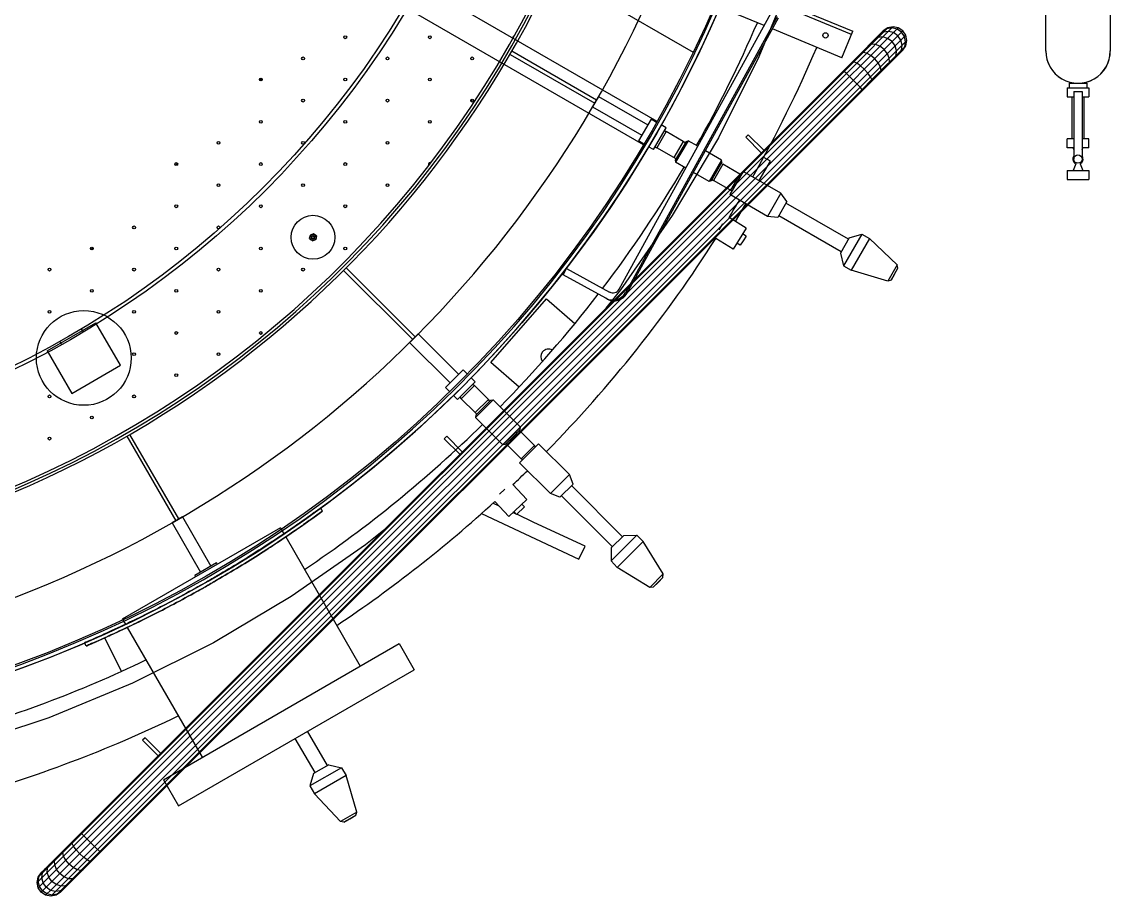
# Model space of a CAD drawing. Header units: metres. Extents: x 0 to 63075, y 0 to 44550.
# Drawn here: x 51499.6 to 51789.7, y 38655.1 to 38888.3 of the extents above; entities that cross this region are included whole.
import ezdxf

# ---------------------------------------------------------------- set-up
doc = ezdxf.new("R2010")
doc.units = ezdxf.units.M
doc.header["$LTSCALE"] = 75
for name, color, linetype in [('GSB', 7, 'Continuous'), ('ML6', 1, 'Continuous'), ('SL1', 8, 'Continuous')]:
    doc.layers.add(name, color=color, linetype=linetype)

# ---------------------------------------------------------------- blocks, each defined once
blk = doc.blocks.new('A$C6bae614f')
at = {"layer": 'SL1'}
for p, q in [((359040.2, 35221.7), (359040.1, 33730.3)), ((358925.8, 33730.3), (358925.8, 34502.7)), ((357878.9, 33971.4), (358299.7, 33728.4)), ((358478.2, 33868.5), (358416.7, 33720.1)), ((358235.7, 33605.5), (357816.4, 33847.6)), ((358440.1, 33824.8), (358583.2, 33765.5)), ((358580.8, 33759.7), (358452, 33813)), ((358211.6, 33563.7), (357792.3, 33805.8)), ((358168.4, 33307.5), (358437.8, 33797.1)), ((358449, 33790.9), (358179.5, 33301.4)), ((358181.9, 33300.1), (358451.4, 33789.6)), ((358426, 33775.6), (358346.7, 33808.5)), ((358585.2, 33711.4), (358645.4, 33771.5)), ((358590.2, 33708.9), (358652.6, 33771.3)), ((358596.7, 33704.2), (358664, 33771.5)), ((358645.4, 33771.5), (358637.4, 33766.3)), ((358652.6, 33771.3), (358643.4, 33769.6)), ((358654.7, 33773.4), (358645.4, 33771.5)), ((358652.6, 33771.3), (358654.7, 33773.4)), ((358661.9, 33769.4), (358652.6, 33771.3)), ((358664, 33771.5), (358654.7, 33773.4)), ((358671.9, 33766.2), (358664, 33771.5)), ((358563.8, 33718.6), (358440.5, 33769.7)), ((358563.8, 33718.6), (358583.2, 33765.5)), ((358582.5, 33711.3), (358637.4, 33766.3)), ((358603.5, 33697.9), (358669.7, 33764)), ((358675.1, 33756.2), (358609.9, 33691)), ((358628.5, 33754.7), (358622, 33750.8)), ((358636.6, 33755.3), (358628.5, 33754.7)), ((358637.7, 33763.9), (358630.4, 33759.2)), ((358643.4, 33769.6), (358635.7, 33764.5)), ((358645.1, 33752.6), (358636.6, 33755.3)), ((358646.5, 33765.2), (358637.7, 33763.9)), ((358652.8, 33747.1), (358645.1, 33752.6)), ((358655.4, 33763), (358646.5, 33765.2)), ((358663.2, 33757.5), (358655.4, 33763)), ((358669.7, 33764), (358661.9, 33769.4)), ((358668.6, 33749.8), (358663.2, 33757.5)), ((358669.7, 33764), (358671.9, 33766.2)), ((358675.1, 33756.2), (358669.7, 33764)), ((358677.2, 33758.3), (358671.9, 33766.2)), ((358675.1, 33756.2), (358677.2, 33758.3)), ((358677, 33746.9), (358675.1, 33756.2)), ((358679.1, 33749), (358677.2, 33758.3)), ((358616.2, 33742.4), (358610.8, 33739.6)), ((358623.5, 33742.2), (358616.2, 33742.4)), ((358617.1, 33679.6), (358675.3, 33737.7)), ((358631.4, 33738.9), (358623.5, 33742.2)), ((358638.8, 33733.1), (358631.4, 33738.9)), ((358644.6, 33725.7), (358638.8, 33733.1)), ((358658.3, 33739.4), (358652.8, 33747.1)), ((358661, 33730.9), (358658.3, 33739.4)), ((358661, 33730.9), (358670.9, 33740.8)), ((358664.9, 33724.7), (358669.6, 33732)), ((358670.9, 33740.8), (358668.6, 33749.8)), ((358669.6, 33732), (358670.9, 33740.8)), ((358670.2, 33730), (358675.3, 33737.7)), ((358670.2, 33730), (358671.9, 33731.7)), ((358670.9, 33740.8), (358679.1, 33749)), ((358671.9, 33731.7), (358677.2, 33739.7)), ((358675.3, 33737.7), (358677, 33746.9)), ((358675.3, 33737.7), (358677.2, 33739.7)), ((358677.2, 33739.7), (358679.1, 33749)), ((357974.9, 33724.5), (358125.2, 33637.8)), ((358128.4, 33643.3), (357978.1, 33730)), ((358416.7, 33720.1), (358344.8, 33576.5)), ((358601.6, 33727.8), (358597.4, 33726.2)), ((358607.7, 33726.5), (358601.6, 33727.8)), ((358615, 33722.5), (358607.7, 33726.5)), ((358614.6, 33684.5), (358661, 33730.9)), ((358622.1, 33716.5), (358615, 33722.5)), ((358617, 33676.8), (358670.2, 33730)), ((358628.2, 33709.3), (358622.1, 33716.5)), ((358647.9, 33717.8), (358644.6, 33725.7)), ((358648.1, 33710.6), (358647.9, 33717.8)), ((358656.5, 33716.3), (358660.4, 33722.8)), ((358660.4, 33722.8), (358661, 33730.9)), ((358568, 33694.2), (357137.3, 32263.6)), ((357144.3, 32273.3), (358566.7, 33695.5)), ((358582.5, 33711.3), (358566.7, 33695.5)), ((358568, 33694.2), (358566.7, 33695.5)), ((358585.2, 33711.4), (358568, 33694.2)), ((358571.8, 33690.5), (358568, 33694.2)), ((358590.2, 33708.9), (358571.8, 33690.5)), ((358596.7, 33704.2), (358577.4, 33684.9)), ((358585.2, 33711.4), (358582.5, 33711.3)), ((358603.5, 33697.9), (358584, 33678.3)), ((358590.2, 33708.9), (358585.2, 33711.4)), ((358596.7, 33704.2), (358590.2, 33708.9)), ((358603.5, 33697.9), (358596.7, 33704.2)), ((358609.9, 33691), (358603.5, 33697.9)), ((358632.1, 33702.1), (358628.2, 33709.3)), ((358631.9, 33691.7), (358633.5, 33695.9)), ((358633.5, 33695.9), (358632.1, 33702.1)), ((358645.3, 33705.1), (358648.1, 33710.6)), ((357139.4, 32247.1), (358577.4, 33684.9)), ((358584, 33678.3), (357142.6, 32237)), ((357143.6, 32262.4), (358571.8, 33690.5)), ((357531.2, 33677.7), (357534.6, 33681.2)), ((358596.2, 33666.1), (358571.8, 33690.5)), ((358609.9, 33691), (358590.6, 33671.7)), ((358614.6, 33684.5), (358596.2, 33666.1)), ((358617.1, 33679.6), (358599.9, 33662.3)), ((358601.2, 33661), (358617, 33676.8)), ((358614.6, 33684.5), (358609.9, 33691)), ((358617.1, 33679.6), (358614.6, 33684.5)), ((358617, 33676.8), (358617.1, 33679.6)), ((358590.6, 33671.7), (357159.1, 32240.3)), ((358596.2, 33666.1), (357159.8, 32229.8)), ((358599.9, 33662.3), (357169.2, 32231.7)), ((357178.8, 32238.7), (358601.2, 33661)), ((358599.9, 33662.3), (358596.2, 33666.1)), ((358601.2, 33661), (358599.9, 33662.3)), ((358963.9, 33665.1), (359002, 33665.1)), ((358963.9, 33665.1), (358963.9, 33649.2)), ((358967.1, 33673.1), (358998.8, 33673.1)), ((358967.1, 33673.1), (358967.1, 33665.1)), ((358975.4, 33658.6), (358975.4, 33538.6)), ((358975.4, 33658.6), (358990.4, 33658.6)), ((358990.4, 33658.6), (358990.4, 33538.6)), ((358998.8, 33673.1), (358998.8, 33665.1)), ((359002, 33665.1), (359002, 33649.2)), ((358131.8, 33649.9), (358121.2, 33631.5)), ((358131.8, 33649.9), (358219.6, 33599.3)), ((358963.9, 33649.2), (358975.4, 33649.2)), ((358972.3, 33574.6), (358972.3, 33649.2)), ((358990.4, 33649.2), (359002, 33649.2)), ((358993.6, 33574.6), (358993.6, 33649.2)), ((358121.2, 33631.5), (358208.9, 33580.8)), ((358225.4, 33609.3), (358203.1, 33570.7)), ((358234.8, 33603.8), (358225.4, 33609.3)), ((358234.8, 33603.8), (358225.4, 33609.3)), ((358251.8, 33594), (358243, 33599.1)), ((358251.8, 33594), (358243, 33599.1)), ((358229.5, 33555.5), (358251.8, 33594)), ((358252, 33587.5), (358235.3, 33558.6)), ((358248.9, 33589.1), (358252, 33587.5)), ((358282.3, 33570), (358252, 33587.5)), ((358397.7, 33581.8), (358393.2, 33577.3)), ((358393.2, 33577.3), (358420.8, 33549.6)), ((358425.3, 33554.1), (358397.7, 33581.8)), ((358212.5, 33565.3), (358203.1, 33570.7)), ((358212.5, 33565.3), (358203.1, 33570.7)), ((358229.5, 33555.5), (358220.8, 33560.6)), ((358229.5, 33555.5), (358220.8, 33560.6)), ((358232.4, 33560.4), (358235.3, 33558.6)), ((358265.6, 33541.1), (358235.3, 33558.6)), ((358344.8, 33576.5), (358262.9, 33438.3)), ((358282.3, 33570), (358265.6, 33541.1)), ((358287.2, 33569.9), (358268.1, 33536.9)), ((358290.8, 33571.2), (358268.8, 33533.1)), ((358285.9, 33567.7), (358282.3, 33570)), ((358287.2, 33569.9), (358290.8, 33571.2)), ((358308, 33561.3), (358290.8, 33571.2)), ((358975.4, 33574.6), (358963.9, 33574.6)), ((358963.9, 33558.8), (358963.9, 33574.6)), ((358975.4, 33558.8), (358963.9, 33558.8)), ((358975.4, 33555.7), (358974.1, 33558.8)), ((359002, 33574.6), (358990.4, 33574.6)), ((359002, 33558.8), (358990.4, 33558.8)), ((358990.4, 33555.7), (358991.8, 33558.8)), ((359002, 33558.8), (359002, 33574.6)), ((358269.4, 33539.1), (358265.6, 33541.1)), ((358350.3, 33536.9), (358321.5, 33553.5)), ((358436.9, 33534.8), (358425.1, 33541.6)), ((357381.2, 33527.7), (357384.6, 33531.2)), ((358268.1, 33536.9), (358268.8, 33533.1)), ((358286.8, 33522.7), (358268.8, 33533.1)), ((358350.3, 33536.9), (358328.3, 33498.8)), ((358350.9, 33533.1), (358331.9, 33500.1)), ((358352.4, 33529.5), (358335.7, 33500.6)), ((358349.7, 33530.9), (358352.4, 33529.5)), ((358350.9, 33533.1), (358350.3, 33536.9)), ((358382.7, 33512), (358352.4, 33529.5)), ((358417.1, 33500.4), (358436.9, 33534.8)), ((358979.3, 33530.4), (358974.1, 33518.5)), ((358986.6, 33530.4), (358991.8, 33518.5)), ((358328.3, 33498.8), (358300.2, 33515)), ((358331.9, 33500.1), (358328.3, 33498.8)), ((358333.2, 33502.3), (358335.7, 33500.6)), ((358366, 33483.1), (358335.7, 33500.6)), ((358388.8, 33516.8), (358365, 33475.4)), ((358382.7, 33512), (358366, 33483.1)), ((358385.1, 33510.4), (358382.7, 33512)), ((358455.7, 33478.1), (358388.8, 33516.8)), ((358963.9, 33518.5), (359002, 33518.5)), ((358963.9, 33518.5), (358963.9, 33502.6)), ((358963.9, 33502.6), (359002, 33502.6)), ((359002, 33518.5), (359002, 33502.6)), ((358368.6, 33481.8), (358366, 33483.1)), ((358431.9, 33436.8), (358365, 33475.4)), ((358455.7, 33478.1), (358431.9, 33436.8)), ((358466.4, 33463.3), (358450.1, 33435)), ((358466.4, 33463.3), (358455.7, 33478.1)), ((358375.2, 33427.8), (358393.3, 33459.1)), ((358575.5, 33396.1), (358464.6, 33460.1)), ((358262.9, 33438.3), (358171.2, 33306.4)), ((358351.8, 33423.5), (358345.2, 33412.8)), ((358394.2, 33416.1), (358363.6, 33435)), ((358450.1, 33435), (358431.9, 33436.8)), ((358562.8, 33374.1), (358451.9, 33438.1)), ((357620.1, 33403.6), (357619.6, 33400.4)), ((357623.1, 33404.8), (357620.1, 33403.6)), ((357626, 33406), (357623.1, 33404.8)), ((357631.1, 33402.1), (357626, 33406)), ((358394.2, 33416.1), (358371.1, 33378.7)), ((358393.7, 33402), (358387.7, 33405.6)), ((358599.1, 33405), (358566.9, 33349.2)), ((358577, 33398.5), (358599.1, 33405)), ((358599.1, 33405), (358612.9, 33397.3)), ((357619.2, 33397.3), (357619.6, 33400.4)), ((357619.2, 33397.3), (357621.7, 33395.3)), ((357624.3, 33393.3), (357621.7, 33395.3)), ((357624.3, 33393.3), (357630.2, 33395.7)), ((357630.2, 33395.7), (357627.2, 33394.5)), ((357631.1, 33402.1), (357630.2, 33395.7)), ((357631.1, 33402.1), (357630.6, 33398.9)), ((358371.1, 33378.7), (358340.3, 33397.7)), ((358383.5, 33385.5), (358377.6, 33389.2)), ((358388.6, 33393.7), (358383.5, 33385.5)), ((358393.7, 33402), (358388.6, 33393.7)), ((358577, 33398.5), (358561.4, 33371.6)), ((358612.9, 33397.3), (358580.5, 33341.1)), ((358662.2, 33350.8), (358612.9, 33397.3)), ((357231.2, 33377.7), (357234.6, 33381.2)), ((358561.4, 33371.6), (358566.9, 33349.2)), ((357806.6, 33222.7), (357684, 33345.3)), ((358566.9, 33349.2), (358580.5, 33341.1)), ((358662.2, 33350.8), (358645.4, 33321.7)), ((358663.3, 33344.7), (358662.2, 33350.8)), ((357679.5, 33340.9), (357802.1, 33218.2)), ((358068.9, 33333.3), (358075, 33344.4)), ((358145, 33291.4), (358068.9, 33333.3)), ((358075, 33344.4), (358151.1, 33302.5)), ((358645.4, 33321.7), (358580.5, 33341.1)), ((358651.2, 33323.8), (358663.3, 33344.7)), ((358657.5, 33334.1), (358651.2, 33323.8)), ((358657.5, 33334.1), (358663.3, 33344.7)), ((358171.2, 33306.4), (358145.1, 33273.9)), ((358651.2, 33323.8), (358645.4, 33321.7)), ((357940.8, 33177.5), (358039.7, 33290.3)), ((358039.7, 33290.3), (358089.8, 33246.4)), ((358147.5, 33290), (358145, 33291.4)), ((357153.3, 33198.1), (357239.9, 33248.1)), ((357217.6, 33231.7), (357214.4, 33237.2)), ((357283.6, 33172.5), (357239.9, 33248.1)), ((357175.5, 33214.7), (357178.6, 33209.2)), ((357804.2, 33220.6), (357796.6, 33213.1)), ((357796.6, 33213.1), (357868.3, 33141.4)), ((357811.7, 33228.2), (357804.2, 33220.6)), ((357811.7, 33228.2), (357883.4, 33156.5)), ((357153.3, 33198.1), (357197, 33122.5)), ((357197, 33122.5), (357283.6, 33172.5)), ((357990.8, 33133.6), (357940.8, 33177.5)), ((357891.5, 33164.7), (357860.1, 33133.3)), ((357899.2, 33157), (357891.5, 33164.7)), ((357899.2, 33157), (357891.5, 33164.7)), ((357867.8, 33125.6), (357860.1, 33133.3)), ((357867.8, 33125.6), (357860.1, 33133.3)), ((357881.6, 33111.7), (357913.1, 33143.2)), ((357911.7, 33136.8), (357888, 33113.1)), ((357913.1, 33143.2), (357906, 33150.3)), ((357913.1, 33143.2), (357906, 33150.3)), ((357909.1, 33139.1), (357911.7, 33136.8)), ((357936.4, 33112), (357911.7, 33136.8)), ((357881.6, 33111.7), (357874.5, 33118.8)), ((357881.6, 33111.7), (357874.5, 33118.8)), ((357885.7, 33115.7), (357888, 33113.1)), ((357912.8, 33088.4), (357888, 33113.1)), ((357936.4, 33112), (357912.8, 33088.4)), ((357944.9, 33111), (357913.8, 33079.9)), ((357941, 33110.7), (357914.1, 33083.8)), ((357939.2, 33108.9), (357936.4, 33112)), ((357941, 33110.7), (357944.9, 33111)), ((357993.5, 33062.4), (357944.9, 33111)), ((357915.9, 33085.6), (357912.8, 33088.4)), ((357914.1, 33083.8), (357913.8, 33079.9)), ((357962.3, 33031.3), (357913.8, 33079.9)), ((357993.5, 33062.4), (357977.9, 33046.9)), ((357993.1, 33058.6), (357979.7, 33045.1)), ((357991.3, 33056.8), (357993.6, 33054.8)), ((357993.1, 33058.6), (357993.5, 33062.4)), ((357294.8, 33046.7), (357381.5, 32896.5)), ((357387, 32899.7), (357300.3, 33049.9)), ((357862.4, 33046.5), (357857.9, 33042)), ((357857.9, 33042), (357885.5, 33014.4)), ((357890, 33018.9), (357862.4, 33046.5)), ((357977.9, 33046.9), (357962.3, 33031.3)), ((357979.7, 33045.1), (357966.2, 33031.7)), ((357993.6, 33054.8), (357970, 33031.2)), ((358018.3, 33030.1), (357993.6, 33054.8)), ((357966.2, 33031.7), (357962.3, 33031.3)), ((357968, 33033.5), (357970, 33031.2)), ((357994.7, 33006.5), (357970, 33031.2)), ((358025.5, 33033.1), (357991.7, 32999.3)), ((358018.3, 33030.1), (357994.7, 33006.5)), ((358020.3, 33027.8), (358018.3, 33030.1)), ((358080.1, 32978.4), (358025.5, 33033.1)), ((358046.4, 32944.7), (357991.7, 32999.3)), ((357996.9, 33004.5), (357994.7, 33006.5)), ((358080.1, 32978.4), (358046.4, 32944.7)), ((358086.6, 32961.3), (358080.1, 32978.4)), ((358004.6, 32934.4), (357980, 32960.6)), ((358086.6, 32961.3), (358063.5, 32938.2)), ((358174.6, 32868.1), (358084, 32958.8)), ((357965.6, 32952.6), (357956.4, 32943.9)), ((358063.5, 32938.2), (358046.4, 32944.7)), ((358156.6, 32850.2), (358066, 32940.8)), ((357955.5, 32922.4), (357944.5, 32927.5)), ((357972.6, 32904.3), (357947.8, 32930.6)), ((358004.6, 32934.4), (357972.6, 32904.3)), ((358000.5, 32920.9), (357986.4, 32907.6)), ((358000.5, 32920.9), (357995.7, 32926)), ((357393.3, 32903.7), (357374.9, 32893)), ((357393.3, 32903.7), (357444, 32815.9)), ((357642, 32913.6), (357638.8, 32919.1)), ((357924, 32909.1), (358097.2, 32828.3)), ((357985.7, 32908.3), (357979.8, 32911.1)), ((357986.4, 32907.6), (357981.6, 32912.7)), ((358017.3, 32893.6), (357986.7, 32907.9)), ((357567.3, 32884), (357286.7, 32722)), ((357374.9, 32893), (357425.5, 32805.3)), ((357567.3, 32884), (357573.5, 32873.2)), ((358107.9, 32851.3), (358017.3, 32893.6)), ((357576.7, 32867.7), (357709, 32638.5)), ((357750.9, 32879.7), (357718.4, 32853.6)), ((358199.7, 32870.7), (358154.1, 32825.1)), ((358176.6, 32870.2), (358154.6, 32848.2)), ((358176.6, 32870.2), (358199.7, 32870.7)), ((358199.7, 32870.7), (358211, 32859.6)), ((357718.4, 32853.6), (357586.5, 32762)), ((358097.2, 32828.3), (358107.9, 32851.3)), ((358154.6, 32848.2), (358154.1, 32825.1)), ((358211, 32859.6), (358165.1, 32813.7)), ((358246.6, 32802), (358211, 32859.6)), ((358154.1, 32825.1), (358165.1, 32813.7)), ((357454, 32821.7), (357415.5, 32799.5)), ((357455.4, 32819.4), (357454, 32821.7)), ((357455.4, 32819.4), (357454, 32821.7)), ((358222.8, 32778.2), (358165.1, 32813.7)), ((357416.9, 32797.1), (357415.5, 32799.5)), ((357416.9, 32797.1), (357415.5, 32799.5)), ((358246.6, 32802), (358222.8, 32778.2)), ((358229, 32778.7), (358246.1, 32795.8)), ((358237.7, 32787), (358229, 32778.7)), ((358237.7, 32787), (358246.1, 32795.8)), ((358246.1, 32795.8), (358246.6, 32802)), ((358229, 32778.7), (358222.8, 32778.2)), ((357586.5, 32762), (357448.3, 32680)), ((357286.7, 32722), (357292.1, 32712.6)), ((357285.3, 32629.1), (357255.9, 32688.9)), ((357255.9, 32688.9), (357255.9, 32688.9)), ((357295.3, 32707.1), (357428.4, 32476.5)), ((357222.5, 32674.2), (357219.3, 32679.7)), ((357448.3, 32680), (357304.7, 32608.1)), ((357359.5, 32436.8), (357777.8, 32678.3)), ((357777.8, 32678.3), (357804.5, 32632)), ((357386.2, 32390.5), (357804.5, 32632)), ((357304.7, 32608.1), (357156.3, 32546.7)), ((357156.3, 32546.7), (357003.9, 32495.9)), ((357650.7, 32462), (357615.5, 32522.9)), ((357327.1, 32511.3), (357322.6, 32506.8)), ((357322.6, 32506.8), (357350.2, 32479.1)), ((357354.7, 32483.6), (357327.1, 32511.3)), ((357628.7, 32449.3), (357593.5, 32510.2)), ((357675.6, 32457.9), (357619.7, 32425.7)), ((357653.1, 32463.4), (357626.2, 32447.9)), ((357653.1, 32463.4), (357675.6, 32457.9)), ((357675.6, 32457.9), (357683.7, 32444.3)), ((357626.2, 32447.9), (357619.7, 32425.7)), ((357683.7, 32444.3), (357627.5, 32411.9)), ((357703.1, 32379.4), (357683.7, 32444.3)), ((357359.5, 32436.8), (357386.2, 32390.5)), ((357619.7, 32425.7), (357627.5, 32411.9)), ((357674, 32362.6), (357627.5, 32411.9)), ((357703.1, 32379.4), (357674, 32362.6)), ((357701, 32373.6), (357703.1, 32379.4)), ((357680.1, 32361.5), (357674, 32362.6)), ((357680.1, 32361.5), (357701, 32373.6)), ((357690.7, 32367.3), (357680.1, 32361.5)), ((357690.7, 32367.3), (357701, 32373.6)), ((357214.6, 32340.9), (357213.3, 32342.2)), ((357218.3, 32337.1), (357214.6, 32340.9)), ((357197.4, 32323.7), (357197.5, 32326.5)), ((357199.9, 32318.7), (357197.4, 32323.7)), ((357237.1, 32318.3), (357218.3, 32337.1)), ((357181, 32307.3), (357182.6, 32311.5)), ((357182.4, 32301.2), (357181, 32307.3)), ((357204.6, 32312.3), (357199.9, 32318.7)), ((357211, 32305.4), (357204.6, 32312.3)), ((357217.9, 32299), (357211, 32305.4)), ((357246.5, 32309), (357237.1, 32318.3)), ((357247.8, 32307.7), (357246.5, 32309)), ((357154.1, 32280.4), (357158, 32286.9)), ((357166.4, 32292.7), (357169.2, 32298.1)), ((357166.6, 32285.4), (357166.4, 32292.7)), ((357169.9, 32277.5), (357166.6, 32285.4)), ((357186.3, 32293.9), (357182.4, 32301.2)), ((357192.4, 32286.8), (357186.3, 32293.9)), ((357199.5, 32280.7), (357192.4, 32286.8)), ((357224.3, 32294.3), (357217.9, 32299)), ((357229.3, 32291.8), (357224.3, 32294.3)), ((357232, 32291.9), (357229.3, 32291.8)), ((357135.4, 32254.2), (357137.3, 32263.6)), ((357137.3, 32263.6), (357142.6, 32271.5)), ((357137.5, 32256.3), (357139.2, 32265.5)), ((357139.2, 32265.5), (357144.3, 32273.3)), ((357144.3, 32273.3), (357142.6, 32271.5)), ((357143.6, 32262.4), (357144.9, 32271.2)), ((357144.9, 32271.2), (357149.6, 32278.5)), ((357153.5, 32272.3), (357154.1, 32280.4)), ((357156.2, 32263.8), (357153.5, 32272.3)), ((357161.8, 32256.2), (357156.2, 32263.8)), ((357175.7, 32270.1), (357169.9, 32277.5)), ((357183.1, 32264.3), (357175.7, 32270.1)), ((357191, 32261), (357183.1, 32264.3)), ((357203.7, 32263.6), (357198.3, 32260.8)), ((357206.8, 32276.8), (357199.5, 32280.7)), ((357212.9, 32275.4), (357206.8, 32276.8)), ((357217.1, 32277), (357212.9, 32275.4)), ((357137.5, 32256.3), (357135.4, 32254.2)), ((357137.3, 32244.9), (357135.4, 32254.2)), ((357139.4, 32247.1), (357137.3, 32244.9)), ((357142.6, 32237), (357137.3, 32244.9)), ((357137.5, 32256.3), (357143.6, 32262.4)), ((357139.4, 32247.1), (357137.5, 32256.3)), ((357144.8, 32239.2), (357139.4, 32247.1)), ((357145.9, 32253.5), (357143.6, 32262.4)), ((357151.3, 32245.7), (357145.9, 32253.5)), ((357159.1, 32240.3), (357151.3, 32245.7)), ((357169.4, 32250.6), (357161.8, 32256.2)), ((357177.9, 32247.9), (357169.4, 32250.6)), ((357184.1, 32244), (357176.8, 32239.3)), ((357186, 32248.5), (357177.9, 32247.9)), ((357192.5, 32252.4), (357186, 32248.5)), ((357198.3, 32260.8), (357191, 32261)), ((357150.5, 32231.7), (357142.6, 32237)), ((357152.7, 32233.9), (357144.8, 32239.2)), ((357152.7, 32233.9), (357150.5, 32231.7)), ((357159.8, 32229.8), (357150.5, 32231.7)), ((357159.1, 32240.3), (357152.7, 32233.9)), ((357161.9, 32231.9), (357152.7, 32233.9)), ((357168, 32238), (357159.1, 32240.3)), ((357169.2, 32231.7), (357159.8, 32229.8)), ((357171.1, 32233.6), (357161.9, 32231.9)), ((357176.8, 32239.3), (357168, 32238)), ((357177.1, 32237), (357169.2, 32231.7)), ((357178.8, 32238.7), (357171.1, 32233.6)), ((357177.1, 32237), (357178.8, 32238.7))]:
    blk.add_line(p, q, dxfattribs=at)
for centre, radius in [((356370.1, 34654.8), 2150), ((356370.1, 34654.8), 2140.5), ((356370.1, 34654.8), 1656.3), ((356370.1, 34654.8), 1650), ((357682.5, 33754.8), 2.5), ((357832.5, 33754.8), 2.5), ((358534.8, 33758.1), 4.76), ((357607.5, 33717.3), 2.5), ((357757.5, 33717.3), 2.5), ((357907.5, 33717.3), 2.5), ((357532.5, 33679.8), 2.5), ((357682.5, 33679.8), 2.5), ((357832.5, 33679.8), 2.5), ((357607.5, 33642.3), 2.5), ((357757.5, 33642.3), 2.5), ((357907.5, 33642.3), 2.5), ((357532.5, 33604.8), 2.5), ((357682.5, 33604.8), 2.5), ((357832.5, 33604.8), 2.5), ((357457.5, 33567.3), 2.5), ((357607.5, 33567.3), 2.5), ((357757.5, 33567.3), 2.5), ((358982.9, 33538.6), 7.5), ((357382.5, 33529.8), 2.5), ((357532.5, 33529.8), 2.5), ((357682.5, 33529.8), 2.5), ((357457.5, 33492.3), 2.5), ((357607.5, 33492.3), 2.5), ((357757.5, 33492.3), 2.5), ((357382.5, 33454.8), 2.5), ((357532.5, 33454.8), 2.5), ((357682.5, 33454.8), 2.5), ((357625.1, 33399.7), 39), ((357307.5, 33417.3), 2.5), ((357457.5, 33417.3), 2.5), ((357625.1, 33399.7), 5.56), ((357625.1, 33399.7), 3.18), ((357625.1, 33399.7), 3), ((357625.1, 33399.7), 2.39), ((357232.5, 33379.8), 2.5), ((357382.5, 33379.8), 2.5), ((357532.5, 33379.8), 2.5), ((357682.5, 33379.8), 2.5), ((357157.5, 33342.3), 2.5), ((357307.5, 33342.3), 2.5), ((357457.5, 33342.3), 2.5), ((357607.5, 33342.3), 2.5), ((357232.5, 33304.8), 2.5), ((357382.5, 33304.8), 2.5), ((357532.5, 33304.8), 2.5), ((357218.3, 33185.5), 84.1), ((357157.5, 33267.3), 2.5), ((357307.5, 33267.3), 2.5), ((357457.5, 33267.3), 2.5), ((357382.5, 33229.8), 2.5), ((357532.5, 33229.8), 2.5), ((357307.5, 33192.3), 2.5), ((357457.5, 33192.3), 2.5), ((357382.5, 33154.8), 2.5), ((357157.5, 33117.3), 2.5), ((357307.5, 33117.3), 2.5), ((357232.5, 33079.8), 2.5), ((357157.5, 33042.3), 2.5)]:
    blk.add_circle(centre, radius, dxfattribs=at)
for centre, radius, start, end in [((356370.1, 34654.8), 1855, 162.2002, 358.2327), ((356370.1, 34654.8), 2150, 181.1828, 357.3322), ((356370.1, 34654.8), 1845.2, 270.072, 358.2233), ((356370.1, 34654.8), 1850, 270.0718, 358.2279), ((356370.1, 34654.8), 2143.5, 256.4192, 345.5738), ((356370.1, 34654.8), 2028.5, 287.5242, 342.754), ((356370.1, 34654.8), 2222.8, 330.5651, 336.8434), ((357982.5, 33754.8), 2.5, 95.4966, 206.1644), ((356370.1, 34654.8), 2337.1, 330.5835, 336.8754), ((358983, 33730.3), 57.2, 179.4622, 0.534), ((358983, 33730.3), 57.1, 179.9981, 359.9981), ((356370.1, 34654.8), 1516.3, 319.9231, 320.0994), ((356370.1, 34654.8), 1840.5, 326.5552, 326.7084), ((358982.9, 33538.6), 9, 146.4408, 246.202), ((358982.9, 33538.6), 9, 293.7943, 33.5554), ((357832.5, 33529.8), 2.5, 50.1114, 234.7476), ((356370.1, 34654.8), 2222.8, 322.7407, 329.4311), ((356370.1, 34654.8), 2337.1, 328.538, 329.4127), ((356370.1, 34654.8), 2337.1, 315.5835, 327.4593), ((356370.1, 34654.8), 2222.8, 315.5651, 322.4096), ((356370.1, 34654.8), 1840.5, 309.1424, 309.2683), ((358042.9, 33187.7), 13.5, 58.0806, 219.4156), ((356370.1, 34654.8), 2222.8, 303.9049, 314.4311), ((356370.1, 34654.8), 2337.1, 313.538, 314.4127), ((356370.1, 34654.8), 2337.1, 303.7136, 312.4593), ((356482.5, 34393.7), 1865.7, 293.2616, 293.4812), ((356483.5, 34391.6), 1869.7, 293.2814, 293.499), ((356370.1, 34654.8), 2222.8, 285.5651, 295.5461), ((356370.1, 34654.8), 2337.1, 285.5835, 295.7642)]:
    blk.add_arc(centre, radius, start, end, dxfattribs=at)
for centre, major_axis, ratio, start_param, end_param in [((358157.2, 33313.7), (-6.1, -11.1), 0.999901, 0, 1.570796), ((358157.2, 33313.7), (-12.2, -22.3), 0.999901, 0, 1.570796), ((358159.7, 33312.3), (-12.2, -22.3), 0.999901, 0, 1.570796), ((356366.2, 34654.8), (1855.1, -0.1), 0.963433, 5.244701, 5.245895)]:
    blk.add_ellipse(centre, major_axis=major_axis, ratio=ratio, start_param=start_param, end_param=end_param, dxfattribs=at)
for points, knots in [([(357638.9, 32919.1), (357639.1, 32919.3), (357633.9, 32915.5), (357623.9, 32908.3), (357618.8, 32904.6), (357612.5, 32900.2), (357605.2, 32895), (357598, 32889.9), (357589.7, 32884.2), (357580.8, 32878.1), (357567.5, 32869.1), (357551.4, 32858.3), (357533.6, 32846.9), (357521.7, 32839.2), (357509, 32831.2), (357495.9, 32823.1), (357482.8, 32815.1), (357469.2, 32807), (357455.8, 32799.1), (357449.1, 32795.2), (357442.5, 32791.3), (357435.9, 32787.6), (357409.5, 32772.5), (357381.1, 32757.1), (357354.6, 32743.5), (357341.3, 32736.6), (357328.5, 32730.2), (357316.7, 32724.4), (357304.8, 32718.6), (357293.9, 32713.4), (357284.1, 32708.8), (357269.5, 32701.9), (357256.2, 32695.9), (357245.8, 32691.2), (357238.8, 32688.1), (357233.1, 32685.6), (357228.8, 32683.8), (357224.5, 32681.9), (357221.7, 32680.7), (357220.3, 32680.1), (357219.6, 32679.8), (357219.3, 32679.7), (357219.3, 32679.7)], [728.409455, 728.409455, 728.409455, 728.409455, 819.473829, 819.473829, 819.473829, 864.999079, 864.999079, 864.999079, 910.524329, 910.524329, 910.524329, 978.799614, 978.799614, 978.799614, 1024.316471, 1024.316471, 1024.316471, 1069.833328, 1069.833328, 1069.833328, 1092.591756, 1092.591756, 1092.591756, 1183.664595, 1183.664595, 1183.664595, 1229.201015, 1229.201015, 1229.201015, 1274.737434, 1274.737434, 1274.737434, 1343.028392, 1343.028392, 1343.028392, 1388.555698, 1388.555698, 1388.555698, 1434.083003, 1434.083003, 1434.083003, 1456.846656, 1456.846656, 1456.846656, 1456.846656]), ([(357222.5, 32674.2), (357222.2, 32674.1), (357228.1, 32676.5), (357239.4, 32681.5), (357245.1, 32684), (357252.2, 32687.2), (357260.3, 32690.9), (357268.4, 32694.5), (357277.6, 32698.8), (357287.3, 32703.3), (357301.9, 32710.2), (357319.3, 32718.6), (357338.3, 32728.1), (357350.9, 32734.5), (357364.3, 32741.3), (357377.9, 32748.5), (357391.5, 32755.7), (357405.3, 32763.2), (357418.9, 32770.8), (357425.7, 32774.6), (357432.4, 32778.4), (357439, 32782.1), (357465.5, 32797.2), (357493.1, 32813.8), (357518.3, 32829.7), (357530.9, 32837.6), (357542.9, 32845.3), (357554, 32852.6), (357565, 32859.8), (357575, 32866.6), (357584, 32872.7), (357597.3, 32881.8), (357609.2, 32890.1), (357618.6, 32896.7), (357624.8, 32901.2), (357629.9, 32904.8), (357633.6, 32907.5), (357637.4, 32910.3), (357639.9, 32912.1), (357641.1, 32912.9), (357641.7, 32913.4), (357642, 32913.6), (357642, 32913.6)], [0, 0, 0, 0, 91.054111, 91.054111, 91.054111, 136.581167, 136.581167, 136.581167, 182.108222, 182.108222, 182.108222, 250.412399, 250.412399, 250.412399, 295.948517, 295.948517, 295.948517, 341.484635, 341.484635, 341.484635, 364.252694, 364.252694, 364.252694, 455.286034, 455.286034, 455.286034, 500.802704, 500.802704, 500.802704, 546.319374, 546.319374, 546.319374, 614.606893, 614.606893, 614.606893, 660.131906, 660.131906, 660.131906, 705.656919, 705.656919, 705.656919, 728.405555, 728.405555, 728.405555, 728.405555]), ([(357642, 32913.6), (357642.2, 32913.8), (357637.1, 32910), (357627, 32902.8), (357622, 32899.2), (357615.7, 32894.7), (357608.4, 32889.6), (357601.1, 32884.4), (357592.8, 32878.7), (357583.9, 32872.7), (357570.7, 32863.6), (357554.6, 32852.9), (357536.7, 32841.4), (357524.8, 32833.7), (357512.1, 32825.7), (357499, 32817.7), (357485.9, 32809.6), (357472.4, 32801.5), (357459, 32793.7), (357452.3, 32789.8), (357445.6, 32785.9), (357439, 32782.1), (357412.6, 32767), (357384.2, 32751.7), (357357.7, 32738), (357344.5, 32731.2), (357331.7, 32724.8), (357319.8, 32719), (357308, 32713.1), (357297, 32707.9), (357287.3, 32703.3), (357272.6, 32696.4), (357259.4, 32690.4), (357248.9, 32685.8), (357242, 32682.7), (357236.2, 32680.1), (357232, 32678.3), (357227.7, 32676.4), (357224.9, 32675.2), (357223.5, 32674.6), (357222.8, 32674.3), (357222.5, 32674.2), (357222.5, 32674.2)], [-728.433297, -728.433297, -728.433297, -728.433297, -637.3694, -637.3694, -637.3694, -591.844387, -591.844387, -591.844387, -546.319374, -546.319374, -546.319374, -478.044369, -478.044369, -478.044369, -432.527699, -432.527699, -432.527699, -387.011029, -387.011029, -387.011029, -364.252694, -364.252694, -364.252694, -273.180458, -273.180458, -273.180458, -227.64434, -227.64434, -227.64434, -182.108222, -182.108222, -182.108222, -113.817639, -113.817639, -113.817639, -68.290583, -68.290583, -68.290583, -22.763528, -22.763528, -22.763528, 0, 0, 0, 0]), ([(357632.9, 32914.8), (357630.6, 32913.1), (357627.6, 32910.9), (357623.9, 32908.3), (357618.8, 32904.6), (357612.5, 32900.2), (357605.3, 32895), (357598, 32889.9), (357589.7, 32884.2), (357580.8, 32878.1), (357578.5, 32876.5), (357576, 32874.9), (357573.5, 32873.2)], [-670.688856, -670.688856, -670.688856, -670.688856, -637.379124, -637.379124, -637.379124, -591.857022, -591.857022, -591.857022, -546.334919, -546.334919, -546.334919, -534.280804, -534.280804, -534.280804, -534.280804]), ([(357636, 32909.3), (357633.7, 32907.6), (357630.7, 32905.4), (357627, 32902.8), (357622, 32899.2), (357615.7, 32894.7), (357608.4, 32889.6), (357601.1, 32884.5), (357592.8, 32878.7), (357584, 32872.7), (357581.6, 32871.1), (357579.2, 32869.4), (357576.7, 32867.7)], [786.337029, 786.337029, 786.337029, 786.337029, 819.463193, 819.463193, 819.463193, 864.985076, 864.985076, 864.985076, 910.50696, 910.50696, 910.50696, 922.560979, 922.560979, 922.560979, 922.560979]), ([(357576.7, 32867.7), (357579.2, 32869.4), (357581.6, 32871.1), (357584, 32872.7), (357597.3, 32881.8), (357609.2, 32890.1), (357618.6, 32896.7), (357624.8, 32901.2), (357629.9, 32904.8), (357633.6, 32907.5), (357634.5, 32908.2), (357635.3, 32908.7), (357636, 32909.2)], [-922.537553, -922.537553, -922.537553, -922.537553, -910.50696, -910.50696, -910.50696, -842.224134, -842.224134, -842.224134, -796.702251, -796.702251, -796.702251, -786.326533, -786.326533, -786.326533, -786.326533]), ([(357632.9, 32914.8), (357635.3, 32916.5), (357637, 32917.7), (357637.9, 32918.4), (357638.4, 32918.8), (357638.7, 32919), (357638.8, 32919.1)], [670.699444, 670.699444, 670.699444, 670.699444, 705.662277, 705.662277, 705.662277, 724.340072, 724.340072, 724.340072, 724.340072]), ([(357225.8, 32682.5), (357228.5, 32683.6), (357232, 32685.2), (357236.3, 32687), (357241.9, 32689.5), (357249, 32692.7), (357257.1, 32696.3), (357265.2, 32700), (357274.4, 32704.2), (357284.1, 32708.8), (357286.7, 32710), (357289.4, 32711.3), (357292.1, 32712.6)], [56.975482, 56.975482, 56.975482, 56.975482, 91.061488, 91.061488, 91.061488, 136.592233, 136.592233, 136.592233, 182.122977, 182.122977, 182.122977, 194.181794, 194.181794, 194.181794, 194.181794])]:
    blk.add_open_spline(points, degree=3, knots=knots, dxfattribs=at)
for points in [[(357638.9, 32919.1), (357638.9, 32919.1), (357638.9, 32919.1), (357638.8, 32919.1)], [(357222.5, 32674.2), (357222.3, 32674.1), (357224.5, 32675), (357229, 32677)]]:
    blk.add_open_spline(points, degree=3, dxfattribs=at)
blk = doc.blocks.new('zw$15D4')
at = {"layer": 'ML6', "xscale": 0.2502808837766805, "yscale": 0.2502808837766805, "zscale": 0.2502808837766805}
blk.add_blockref('A$C6bae614f', (-85544.74, -3177.34), dxfattribs=at)

msp = doc.modelspace()

# ---------------------------------------------------------------- block references
at = {"layer": 'GSB', "xscale": 0.6000000000000068, "yscale": 0.6000000000000068, "zscale": 0.6000000000000068}
msp.add_blockref('zw$15D4', (49200, 35721.63), dxfattribs=at)

doc.saveas('drawing.dxf')
